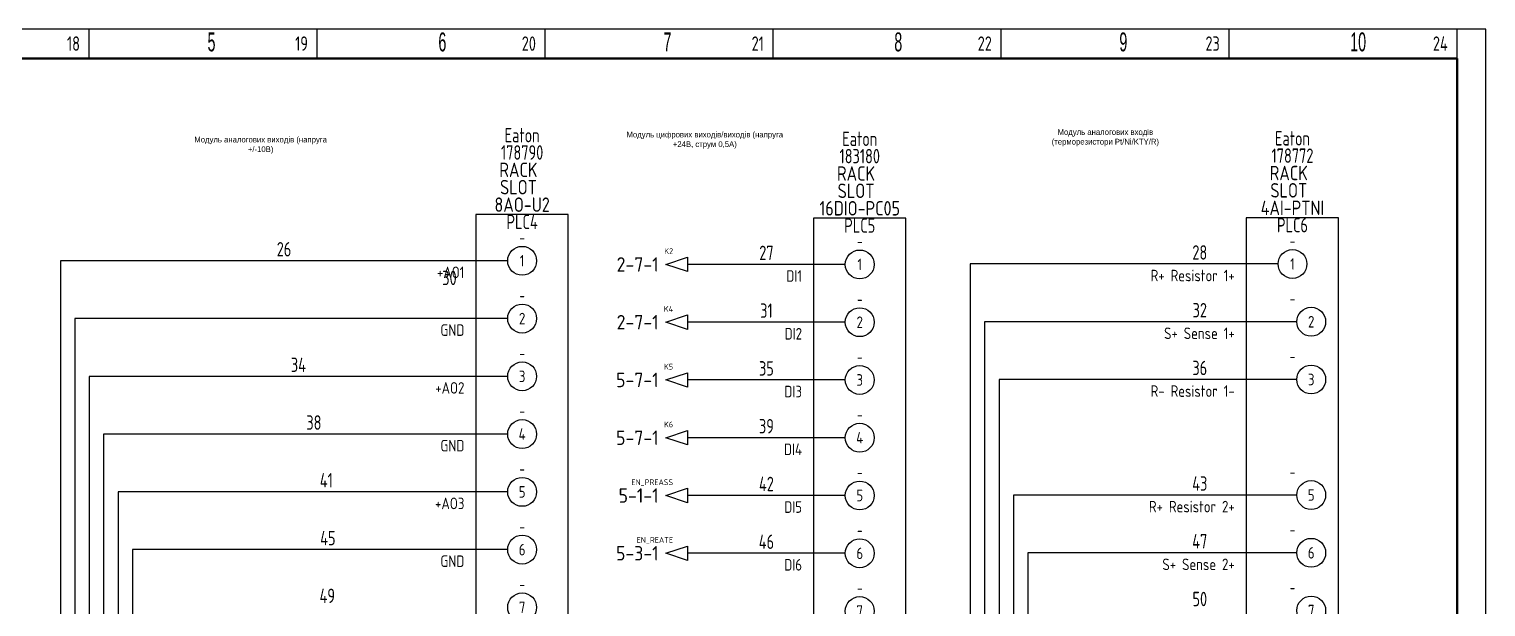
# Model space of a CAD drawing. Extents: x -20 to 400, y -5 to 292.
# Drawn here: x 147.6 to 400, y 192 to 292 of the extents above; entities that cross this region are included whole.
import ezdxf
from ezdxf.enums import TextEntityAlignment as Align

# ---------------------------------------------------------------- set-up
doc = ezdxf.new("R2010")
doc.units = 0
doc.linetypes.add('Caddy_Solid', pattern=[0])
for name, color, linetype in [('100', 7, 'Continuous'), ('DESC', 1, 'Continuous'), ('GRN_0.75mm^2', 3, 'Continuous'), ('MISC', 2, 'Continuous'), ('SYMS', 7, 'Continuous'), ('TAGS', 51, 'Continuous'), ('TERMS', 4, 'Continuous'), ('WIRENO', 70, 'Continuous'), ('XREF', 7, 'Continuous')]:
    doc.layers.add(name, color=color, linetype=linetype)
doc.styles.add('Caddy_Vectorfont1p', font='arial.ttf', dxfattribs={"width": 0.9})
doc.styles.add('WD_IEC', font='ISOCP2.shx', dxfattribs={"width": 0.9, "height": 4})

# ---------------------------------------------------------------- blocks, each defined once
blk = doc.blocks.new('PLCIO_27EB')
at = {"layer": 'SYMS'}
for p, q in [((8, 8), (-8, 8)), ((-8, 8), (-8, -196)), ((8, -196), (8, 8))]:
    blk.add_line(p, q, dxfattribs=at)
for centre in [(0, 0), (0, -10), (0, -20), (0, -30), (0, -40), (0, -50), (0, -60)]:
    blk.add_circle(centre, 2.5, dxfattribs=at)
at = {"layer": 'SYMS', "style": 'WD_IEC'}
for tag, height, width, p in [('INST', 2.5, 0.8, (0, 26.5)), ('LOC', 2.5, 0.8, (0, 23.5)), ('MFG', 2.5, 0.8, (0, 20.5)), ('CAT', 2.5, 0.8, (0, 17.5)), ('LINE1', 2.5, 0.9, (0, 14.5)), ('LINE2', 2.5, 0.9, (0, 11.5)), ('DESC', 2.5, 0.9, (0, 8.47)), ('TAG', 2.5, 0.8, (0, 5.49)), ('TAGA01', 2, 0.8, (0, 3)), ('TAGA02', 2, 0.8, (0, -7)), ('TAGA03', 2, 0.8, (0, -17)), ('TAGA04', 2, 0.8, (0, -27)), ('TAGA05', 2, 0.8, (0, -37)), ('TAGA06', 2, 0.8, (0, -47)), ('TAGA07', 2, 0.8, (0, -57)), ('TAGA08', 2, 0.8, (0, -67)), ('TAGA09', 2, 0.8, (0, -77)), ('TAGA10', 2, 0.8, (0, -87)), ('TAGA11', 2, 0.8, (0, -97)), ('TAGA12', 2, 0.8, (0, -107)), ('TAGA13', 2, 0.8, (0, -117)), ('TAGA14', 2, 0.8, (0, -127)), ('TAGA15', 2, 0.8, (0, -137)), ('TAGA16', 2, 0.8, (0, -147)), ('TAGA19', 2, 0.8, (0, -177)), ('TAGA20', 2, 0.8, (0, -187))]:
    blk.add_attdef(tag, text='', height=height, dxfattribs=dict(at, width=width)).set_placement(p, align=Align.CENTER)
at = {"layer": 'SYMS', "linetype": 'Continuous', "style": 'WD_IEC', "width": 0.9, "flags": 9}
blk.add_attdef('ASSYCODE', text='', height=0.32, dxfattribs=at).set_placement((3.68, 17.14), align=Align.CENTER)
at = {"layer": 'SYMS', "style": 'WD_IEC', "width": 0.9}
for tag, p in [('DESCA01', (20, 0.5)), ('DESCB01', (20, -2.62)), ('DESCC01', (20, -5.75)), ('DESCD01', (20, -8.88)), ('DESCA02', (20, -9.5)), ('DESCE01', (20, -12)), ('DESCB02', (20, -12.62)), ('DESCC02', (20, -15.75)), ('DESCD02', (20, -18.88)), ('DESCA03', (20, -19.5)), ('DESCE02', (20, -22)), ('DESCB03', (20, -22.62)), ('DESCC03', (20, -25.75)), ('DESCD03', (20, -28.88)), ('DESCA04', (20, -29.5)), ('DESCE03', (20, -32)), ('DESCB04', (20, -32.62)), ('DESCC04', (20, -35.75)), ('DESCD04', (20, -38.88)), ('DESCA05', (20, -39.5)), ('DESCE04', (20, -42)), ('DESCB05', (20, -42.62)), ('DESCC05', (20, -45.75)), ('DESCD05', (20, -48.88)), ('DESCA06', (20, -49.5)), ('DESCE05', (20, -52)), ('DESCB06', (20, -52.62)), ('DESCC06', (20, -55.75)), ('DESCD06', (20, -58.88)), ('DESCA07', (20, -59.5)), ('DESCE06', (20, -62)), ('DESCB07', (20, -62.62)), ('DESCC07', (20, -65.75)), ('DESCD07', (20, -68.88)), ('DESCA08', (20, -69.5)), ('DESCE07', (20, -72)), ('DESCB08', (20, -72.62)), ('DESCC08', (20, -75.75)), ('DESCD08', (20, -78.88)), ('DESCA09', (20, -79.5)), ('DESCE08', (20, -82)), ('DESCB09', (20, -82.62)), ('DESCC09', (20, -85.75)), ('DESCD09', (20, -88.88)), ('DESCA10', (20, -89.5)), ('DESCE09', (20, -92)), ('DESCB10', (20, -92.62)), ('DESCC10', (20, -95.75)), ('DESCD10', (20, -98.88)), ('DESCA11', (20, -99.5)), ('DESCE10', (20, -102)), ('DESCB11', (20, -102.62)), ('DESCC11', (20, -105.75)), ('DESCD11', (20, -108.88)), ('DESCA12', (20, -109.5)), ('DESCE11', (20, -112)), ('DESCB12', (20, -112.62)), ('DESCC12', (20, -115.75)), ('DESCD12', (20, -118.88)), ('DESCA13', (20, -119.5)), ('DESCE12', (20, -122)), ('DESCB13', (20, -122.62)), ('DESCC13', (20, -125.75)), ('DESCD13', (20, -128.88)), ('DESCA14', (20, -129.5)), ('DESCE13', (20, -132)), ('DESCB14', (20, -132.62)), ('DESCC14', (20, -135.75)), ('DESCD14', (20, -138.88)), ('DESCA15', (20, -139.5)), ('DESCE14', (20, -142)), ('DESCB15', (20, -142.62)), ('DESCC15', (20, -145.75)), ('DESCD15', (20, -148.88)), ('DESCA16', (20, -149.5)), ('DESCE15', (20, -152)), ('DESCB16', (20, -152.62)), ('DESCC16', (20, -155.75)), ('DESCD16', (20, -158.88)), ('DESCE16', (20, -162)), ('DESCA19', (20, -179.5)), ('DESCB19', (20, -182.62)), ('DESCC19', (20, -185.75)), ('DESCD19', (20, -188.88)), ('DESCA20', (20, -189.5)), ('DESCE19', (20, -192)), ('DESCB20', (20, -192.62)), ('DESCC20', (20, -195.75)), ('DESCD20', (20, -198.88)), ('DESCE20', (20, -202))]:
    blk.add_attdef(tag, p, '', height=2.5, dxfattribs=at)
for tag, p in [('TERM01', (0, 0)), ('TERM02', (0, -10)), ('TERM03', (0, -20)), ('TERM04', (0, -30)), ('TERM05', (0, -40)), ('TERM06', (0, -50)), ('TERM07', (0, -60)), ('TERM08', (0, -70)), ('TERM09', (0, -80)), ('TERM10', (0, -90)), ('TERM11', (0, -100)), ('TERM12', (0, -110)), ('TERM13', (0, -120)), ('TERM14', (0, -130)), ('TERM15', (0, -140)), ('TERM16', (0, -150)), ('TERM19', (0, -180)), ('TERM20', (0, -190))]:
    blk.add_attdef(tag, text='', height=2, dxfattribs=at).set_placement(p, align=Align.MIDDLE_CENTER)
at = {"layer": 'SYMS', "style": 'WD_IEC', "width": 0.9, "flags": 1}
for tag, p in [('X4TERM01', (-2.5, 0)), ('X4TERM02', (-2.5, -10)), ('X4TERM03', (-2.5, -20)), ('X4TERM04', (-2.5, -30)), ('X4TERM05', (-2.5, -40)), ('X4TERM06', (-2.5, -50)), ('X4TERM07', (-2.5, -60)), ('X4TERM08', (-2.5, -70)), ('X4TERM09', (-2.5, -80)), ('X4TERM10', (-2.5, -90)), ('X4TERM11', (-2.5, -100)), ('X4TERM12', (-2.5, -110)), ('X4TERM13', (-2.5, -120)), ('X4TERM14', (-2.5, -130)), ('X4TERM15', (-2.5, -140)), ('X4TERM16', (-2.5, -150)), ('X4TERM19', (-2.5, -180)), ('X4TERM20', (-2.5, -190))]:
    blk.add_attdef(tag, p, '', height=0.32, dxfattribs=at)
at = {"layer": 'SYMS', "style": 'WD_IEC', "width": 0.9}
for tag, p in [('TERMDESC01', (-10, -1)), ('TERMDESC02', (-10, -11)), ('TERMDESC03', (-10, -21)), ('TERMDESC04', (-10, -31)), ('TERMDESC05', (-10, -41)), ('TERMDESC06', (-10, -51)), ('TERMDESC07', (-10, -61)), ('TERMDESC08', (-10, -71)), ('TERMDESC09', (-10, -81)), ('TERMDESC10', (-10, -91)), ('TERMDESC11', (-10, -101)), ('TERMDESC12', (-10, -111)), ('TERMDESC13', (-10, -121)), ('TERMDESC14', (-10, -131)), ('TERMDESC15', (-10, -141)), ('TERMDESC16', (-10, -151)), ('TERMDESC19', (-10, -181)), ('TERMDESC20', (-10, -191))]:
    blk.add_attdef(tag, text='', height=2, dxfattribs=at).set_placement(p, align=Align.TOP_RIGHT)
blk = doc.blocks.new('PLCIO_2CA3')
at = {"layer": 'SYMS'}
for p, q in [((8, 8), (-8, 8)), ((-8, 8), (-8, -196)), ((8, -196), (8, 8))]:
    blk.add_line(p, q, dxfattribs=at)
for centre in [(0, 0), (0, -10), (0, -20), (0, -30), (0, -40), (0, -50), (0, -60)]:
    blk.add_circle(centre, 2.5, dxfattribs=at)
at = {"layer": 'SYMS', "style": 'WD_IEC'}
for tag, height, width, p in [('INST', 2.5, 0.8, (0, 26.5)), ('LOC', 2.5, 0.8, (0, 23.5)), ('MFG', 2.5, 0.8, (0, 20.5)), ('CAT', 2.5, 0.8, (0, 17.5)), ('LINE1', 2.5, 0.9, (0, 14.5)), ('LINE2', 2.5, 0.9, (0, 11.5)), ('DESC', 2.5, 0.9, (0, 8.47)), ('TAG', 2.5, 0.8, (0, 5.49)), ('TAGA01', 2, 0.8, (0, 3)), ('TAGA02', 2, 0.8, (0, -7)), ('TAGA03', 2, 0.8, (0, -17)), ('TAGA04', 2, 0.8, (0, -27)), ('TAGA05', 2, 0.8, (0, -37)), ('TAGA06', 2, 0.8, (0, -47)), ('TAGA07', 2, 0.8, (0, -57)), ('TAGA08', 2, 0.8, (0, -67)), ('TAGA09', 2, 0.8, (0, -77)), ('TAGA10', 2, 0.8, (0, -87)), ('TAGA11', 2, 0.8, (0, -97)), ('TAGA12', 2, 0.8, (0, -107)), ('TAGA13', 2, 0.8, (0, -117)), ('TAGA14', 2, 0.8, (0, -127)), ('TAGA15', 2, 0.8, (0, -137)), ('TAGA16', 2, 0.8, (0, -147)), ('TAGA17', 2, 0.8, (0, -157)), ('TAGA18', 2, 0.8, (0, -167)), ('TAGA19', 2, 0.8, (0, -177)), ('TAGA20', 2, 0.8, (0, -187))]:
    blk.add_attdef(tag, text='', height=height, dxfattribs=dict(at, width=width)).set_placement(p, align=Align.CENTER)
at = {"layer": 'SYMS', "linetype": 'Continuous', "style": 'WD_IEC', "width": 0.9, "flags": 9}
blk.add_attdef('ASSYCODE', text='', height=0.32, dxfattribs=at).set_placement((3.68, 17.14), align=Align.CENTER)
at = {"layer": 'SYMS', "style": 'WD_IEC', "width": 0.9}
for tag, p in [('DESCA01', (20, 0.5)), ('DESCB01', (20, -2.62)), ('DESCC01', (20, -5.75)), ('DESCD01', (20, -8.88)), ('DESCA02', (20, -9.5)), ('DESCE01', (20, -12)), ('DESCB02', (20, -12.62)), ('DESCC02', (20, -15.75)), ('DESCD02', (20, -18.88)), ('DESCA03', (20, -19.5)), ('DESCE02', (20, -22)), ('DESCB03', (20, -22.62)), ('DESCC03', (20, -25.75)), ('DESCD03', (20, -28.88)), ('DESCA04', (20, -29.5)), ('DESCE03', (20, -32)), ('DESCB04', (20, -32.62)), ('DESCC04', (20, -35.75)), ('DESCD04', (20, -38.88)), ('DESCA05', (20, -39.5)), ('DESCE04', (20, -42)), ('DESCB05', (20, -42.62)), ('DESCC05', (20, -45.75)), ('DESCD05', (20, -48.88)), ('DESCA06', (20, -49.5)), ('DESCE05', (20, -52)), ('DESCB06', (20, -52.62)), ('DESCC06', (20, -55.75)), ('DESCD06', (20, -58.88)), ('DESCA07', (20, -59.5)), ('DESCE06', (20, -62)), ('DESCB07', (20, -62.62)), ('DESCC07', (20, -65.75)), ('DESCD07', (20, -68.88)), ('DESCA08', (20, -69.5)), ('DESCE07', (20, -72)), ('DESCB08', (20, -72.62)), ('DESCC08', (20, -75.75)), ('DESCD08', (20, -78.88)), ('DESCA09', (20, -79.5)), ('DESCE08', (20, -82)), ('DESCB09', (20, -82.62)), ('DESCC09', (20, -85.75)), ('DESCD09', (20, -88.88)), ('DESCA10', (20, -89.5)), ('DESCE09', (20, -92)), ('DESCB10', (20, -92.62)), ('DESCC10', (20, -95.75)), ('DESCD10', (20, -98.88)), ('DESCA11', (20, -99.5)), ('DESCE10', (20, -102)), ('DESCB11', (20, -102.62)), ('DESCC11', (20, -105.75)), ('DESCD11', (20, -108.88)), ('DESCA12', (20, -109.5)), ('DESCE11', (20, -112)), ('DESCB12', (20, -112.62)), ('DESCC12', (20, -115.75)), ('DESCD12', (20, -118.88)), ('DESCA13', (20, -119.5)), ('DESCE12', (20, -122)), ('DESCB13', (20, -122.62)), ('DESCC13', (20, -125.75)), ('DESCD13', (20, -128.88)), ('DESCA14', (20, -129.5)), ('DESCE13', (20, -132)), ('DESCB14', (20, -132.62)), ('DESCC14', (20, -135.75)), ('DESCD14', (20, -138.88)), ('DESCA15', (20, -139.5)), ('DESCE14', (20, -142)), ('DESCB15', (20, -142.62)), ('DESCC15', (20, -145.75)), ('DESCD15', (20, -148.88)), ('DESCA16', (20, -149.5)), ('DESCE15', (20, -152)), ('DESCB16', (20, -152.62)), ('DESCC16', (20, -155.75)), ('DESCD16', (20, -158.88)), ('DESCA17', (20, -159.5)), ('DESCE16', (20, -162)), ('DESCB17', (20, -162.62)), ('DESCC17', (20, -165.75)), ('DESCD17', (20, -168.88)), ('DESCA18', (20, -169.5)), ('DESCE17', (20, -172)), ('DESCB18', (20, -172.62)), ('DESCC18', (20, -175.75)), ('DESCD18', (20, -178.88)), ('DESCA19', (20, -179.5)), ('DESCE18', (20, -182)), ('DESCB19', (20, -182.62)), ('DESCC19', (20, -185.75)), ('DESCD19', (20, -188.88)), ('DESCA20', (20, -189.5)), ('DESCE19', (20, -192)), ('DESCB20', (20, -192.62)), ('DESCC20', (20, -195.75)), ('DESCD20', (20, -198.88)), ('DESCE20', (20, -202))]:
    blk.add_attdef(tag, p, '', height=2.5, dxfattribs=at)
for tag, p in [('TERM01', (0, 0)), ('TERM02', (0, -10)), ('TERM03', (0, -20)), ('TERM04', (0, -30)), ('TERM05', (0, -40)), ('TERM06', (0, -50)), ('TERM07', (0, -60)), ('TERM08', (0, -70)), ('TERM09', (0, -80)), ('TERM10', (0, -90)), ('TERM11', (0, -100)), ('TERM12', (0, -110)), ('TERM13', (0, -120)), ('TERM14', (0, -130)), ('TERM15', (0, -140)), ('TERM16', (0, -150)), ('TERM17', (0, -160)), ('TERM18', (0, -170)), ('TERM19', (0, -180)), ('TERM20', (0, -190))]:
    blk.add_attdef(tag, text='', height=2, dxfattribs=at).set_placement(p, align=Align.MIDDLE_CENTER)
at = {"layer": 'SYMS', "style": 'WD_IEC', "width": 0.9, "flags": 1}
for tag, p in [('X4TERM01', (-2.5, 0)), ('X4TERM02', (-2.5, -10)), ('X4TERM03', (-2.5, -20)), ('X4TERM04', (-2.5, -30)), ('X4TERM05', (-2.5, -40)), ('X4TERM06', (-2.5, -50)), ('X4TERM07', (-2.5, -60)), ('X4TERM08', (-2.5, -70)), ('X4TERM09', (-2.5, -80)), ('X4TERM10', (-2.5, -90)), ('X4TERM11', (-2.5, -100)), ('X4TERM12', (-2.5, -110)), ('X4TERM13', (-2.5, -120)), ('X4TERM14', (-2.5, -130)), ('X4TERM15', (-2.5, -140)), ('X4TERM16', (-2.5, -150)), ('X4TERM17', (-2.5, -160)), ('X4TERM18', (-2.5, -170)), ('X4TERM19', (-2.5, -180)), ('X4TERM20', (-2.5, -190))]:
    blk.add_attdef(tag, p, '', height=0.32, dxfattribs=at)
at = {"layer": 'SYMS', "style": 'WD_IEC', "width": 0.9}
for tag, p in [('TERMDESC01', (-10, -1)), ('TERMDESC02', (-10, -11)), ('TERMDESC03', (-10, -21)), ('TERMDESC04', (-10, -31)), ('TERMDESC05', (-10, -41)), ('TERMDESC06', (-10, -51)), ('TERMDESC07', (-10, -61)), ('TERMDESC08', (-10, -71)), ('TERMDESC09', (-10, -81)), ('TERMDESC10', (-10, -91)), ('TERMDESC11', (-10, -101)), ('TERMDESC12', (-10, -111)), ('TERMDESC13', (-10, -121)), ('TERMDESC14', (-10, -131)), ('TERMDESC15', (-10, -141)), ('TERMDESC16', (-10, -151)), ('TERMDESC17', (-10, -161)), ('TERMDESC18', (-10, -171)), ('TERMDESC19', (-10, -181)), ('TERMDESC20', (-10, -191))]:
    blk.add_attdef(tag, text='', height=2, dxfattribs=at).set_placement(p, align=Align.TOP_RIGHT)
blk = doc.blocks.new('WD_WNV')
at = {"linetype": 'Continuous', "style": 'WD_IEC', "width": 0.8}
blk.add_attdef('WIRENO', text='', height=2.5, dxfattribs=at).set_placement((-1.6, 0), align=Align.MIDDLE_RIGHT)
at = {"style": 'WD_IEC', "flags": 1}
for tag, p in [('W08USER', (-1, 0.375)), ('W04USER', (-1, 0.875)), ('W05USER', (-1, 0.75)), ('W09USER', (-1, 0.25)), ('W03USER', (-1, 1)), ('W06USER', (-1, 0.625)), ('W07USER', (-1, 0.5)), ('W02USER', (-1, 1.125)), ('W01USER', (-1, 1.25)), ('W10USER', (-1, 0.125))]:
    blk.add_attdef(tag, text='', height=0.08, dxfattribs=at).set_placement(p, align=Align.CENTER)
blk = doc.blocks.new('WD_WNH')
at = {"linetype": 'Continuous', "style": 'WD_IEC', "width": 0.8}
blk.add_attdef('WIRENO', text='', height=2.5, dxfattribs=at).set_placement((0, 0.75), align=Align.CENTER)
at = {"style": 'WD_IEC', "flags": 1}
for tag, p in [('W08USER', (0, 0.375)), ('W04USER', (0, 0.875)), ('W05USER', (0, 0.75)), ('W09USER', (0, 0.25)), ('W03USER', (0, 1)), ('W06USER', (0, 0.625)), ('W07USER', (0, 0.5)), ('W02USER', (0, 1.125)), ('W01USER', (0, 1.25)), ('W10USER', (0, 0.125))]:
    blk.add_attdef(tag, text='', height=0.08, dxfattribs=at).set_placement(p, align=Align.CENTER)
blk = doc.blocks.new('HA1S3')
blk.add_lwpolyline([(-3.75, 0), (0, 1.25), (0, -1.25)], close=True)
at = {"style": 'WD_IEC', "flags": 1}
blk.add_attdef('SIGCODE', text='', height=1, dxfattribs=at).set_placement((-2.5, 1.8), align=Align.RIGHT)
at = {"style": 'WD_IEC'}
for tag, p, height, flags in [('WIRENO', (1.25, 1), 2.5, 8), ('X1TERM01', (0, 0), 0.32, 1)]:
    blk.add_attdef(tag, p, '', height=height, dxfattribs=dict(at, flags=flags))
blk.add_attdef('XREF', text='', height=2.5, dxfattribs=at).set_placement((-5, 0), align=Align.MIDDLE_RIGHT)
blk.add_attdef('DESC1', text='', height=2.5, dxfattribs=at).set_placement((1.25, -1), align=Align.TOP_LEFT)
blk = doc.blocks.new('PLCIO_396C')
at = {"layer": 'SYMS'}
for p, q in [((8, 8), (-8, 8)), ((-8, 8), (-8, -156)), ((8, -156), (8, 8))]:
    blk.add_line(p, q, dxfattribs=at)
for centre in [(0, 0), (3.25, -10), (3.25, -20), (3.25, -40), (3.25, -50), (3.25, -60)]:
    blk.add_circle(centre, 2.5, dxfattribs=at)
at = {"layer": 'SYMS', "style": 'WD_IEC'}
for tag, height, width, p in [('INST', 2.5, 0.8, (0, 26.5)), ('LOC', 2.5, 0.8, (0, 23.5)), ('MFG', 2.5, 0.8, (0, 20.5)), ('CAT', 2.5, 0.8, (0, 17.5)), ('LINE1', 2.5, 0.9, (0, 14.5)), ('LINE2', 2.5, 0.9, (0, 11.5)), ('DESC', 2.5, 0.9, (0, 8.473)), ('TAG', 2.5, 0.8, (0, 5.489)), ('TAGA01', 2, 0.8, (0, 3)), ('TAGA02', 2, 0.8, (0, -7)), ('TAGA03', 2, 0.8, (0, -17)), ('TAGA05', 2, 0.8, (0, -37)), ('TAGA06', 2, 0.8, (0, -47)), ('TAGA07', 2, 0.8, (0, -57)), ('TAGA09', 2, 0.8, (0, -77)), ('TAGA10', 2, 0.8, (0, -87)), ('TAGA11', 2, 0.8, (0, -97)), ('TAGA13', 2, 0.8, (0, -117)), ('TAGA14', 2, 0.8, (0, -127)), ('TAGA15', 2, 0.8, (0, -137))]:
    blk.add_attdef(tag, text='', height=height, dxfattribs=dict(at, width=width)).set_placement(p, align=Align.CENTER)
at = {"layer": 'SYMS', "linetype": 'Continuous', "style": 'WD_IEC', "width": 0.9, "flags": 9}
blk.add_attdef('ASSYCODE', text='', height=0.32, dxfattribs=at).set_placement((3.68, 17.142), align=Align.CENTER)
at = {"layer": 'SYMS', "style": 'WD_IEC', "width": 0.9}
for tag, p in [('DESCA01', (20, 0.5)), ('DESCB01', (20, -2.625)), ('DESCC01', (20, -5.75)), ('DESCD01', (20, -8.875)), ('DESCA02', (20, -9.5)), ('DESCE01', (20, -12)), ('DESCB02', (20, -12.625)), ('DESCC02', (20, -15.75)), ('DESCD02', (20, -18.875)), ('DESCA03', (20, -19.5)), ('DESCE02', (20, -22)), ('DESCB03', (20, -22.625)), ('DESCC03', (20, -25.75)), ('DESCD03', (20, -28.875)), ('DESCE03', (20, -32)), ('DESCA05', (20, -39.5)), ('DESCB05', (20, -42.625)), ('DESCC05', (20, -45.75)), ('DESCD05', (20, -48.875)), ('DESCA06', (20, -49.5)), ('DESCE05', (20, -52)), ('DESCB06', (20, -52.625)), ('DESCC06', (20, -55.75)), ('DESCD06', (20, -58.875)), ('DESCA07', (20, -59.5)), ('DESCE06', (20, -62)), ('DESCB07', (20, -62.625)), ('DESCC07', (20, -65.75)), ('DESCD07', (20, -68.875)), ('DESCE07', (20, -72)), ('DESCA09', (20, -79.5)), ('DESCB09', (20, -82.625)), ('DESCC09', (20, -85.75)), ('DESCD09', (20, -88.875)), ('DESCA10', (20, -89.5)), ('DESCE09', (20, -92)), ('DESCB10', (20, -92.625)), ('DESCC10', (20, -95.75)), ('DESCD10', (20, -98.875)), ('DESCA11', (20, -99.5)), ('DESCE10', (20, -102)), ('DESCB11', (20, -102.625)), ('DESCC11', (20, -105.75)), ('DESCD11', (20, -108.875)), ('DESCE11', (20, -112)), ('DESCA13', (20, -119.5)), ('DESCB13', (20, -122.625)), ('DESCC13', (20, -125.75)), ('DESCD13', (20, -128.875)), ('DESCA14', (20, -129.5)), ('DESCE13', (20, -132)), ('DESCB14', (20, -132.625)), ('DESCC14', (20, -135.75)), ('DESCD14', (20, -138.875)), ('DESCA15', (20, -139.5)), ('DESCE14', (20, -142)), ('DESCB15', (20, -142.625)), ('DESCC15', (20, -145.75)), ('DESCD15', (20, -148.875)), ('DESCE15', (20, -152))]:
    blk.add_attdef(tag, p, '', height=2.5, dxfattribs=at)
for tag, p in [('TERM01', (0, 0)), ('TERM02', (3.25, -10)), ('TERM03', (3.25, -20)), ('TERM05', (3.25, -40)), ('TERM06', (3.25, -50)), ('TERM07', (3.25, -60)), ('TERM09', (3.25, -80)), ('TERM10', (3.25, -90)), ('TERM11', (3.25, -100)), ('TERM13', (3.25, -120)), ('TERM14', (3.25, -130)), ('TERM15', (3.25, -140))]:
    blk.add_attdef(tag, text='', height=2, dxfattribs=at).set_placement(p, align=Align.MIDDLE_CENTER)
at = {"layer": 'SYMS', "style": 'WD_IEC', "width": 0.9, "flags": 1}
for tag, p in [('X4TERM01', (-2.5, 0)), ('X4TERM02', (0.75, -10)), ('X4TERM03', (0.75, -20)), ('X4TERM05', (0.75, -40)), ('X4TERM06', (0.75, -50)), ('X4TERM07', (0.75, -60)), ('X4TERM09', (0.75, -80)), ('X4TERM10', (0.75, -90)), ('X4TERM11', (0.75, -100)), ('X4TERM13', (0.75, -120)), ('X4TERM14', (0.75, -130)), ('X4TERM15', (0.75, -140))]:
    blk.add_attdef(tag, p, '', height=0.32, dxfattribs=at)
at = {"layer": 'SYMS', "style": 'WD_IEC', "width": 0.9}
for tag, p in [('TERMDESC01', (-10, -1)), ('TERMDESC02', (-10, -11)), ('TERMDESC03', (-10, -21)), ('TERMDESC05', (-10, -41)), ('TERMDESC06', (-10, -51)), ('TERMDESC07', (-10, -61)), ('TERMDESC09', (-10, -81)), ('TERMDESC10', (-10, -91)), ('TERMDESC11', (-10, -101)), ('TERMDESC13', (-10, -121)), ('TERMDESC14', (-10, -131)), ('TERMDESC15', (-10, -141))]:
    blk.add_attdef(tag, text='', height=2, dxfattribs=at).set_placement(p, align=Align.TOP_RIGHT)

msp = doc.modelspace()

# ---------------------------------------------------------------- linework, layer by layer
at = {"linetype": 'Caddy_Solid', "lineweight": 25}
for p, q in [((158, 287), (158, 292)), ((197.5, 287), (197.5, 292)), ((237, 287), (237, 292)), ((276.5, 287), (276.5, 292)), ((316, 287), (316, 292)), ((355.5, 287), (355.5, 292)), ((395, 287), (395, 292))]:
    msp.add_line(p, q, dxfattribs=at)
at = {"layer": '100', "linetype": 'Caddy_Solid', "lineweight": 50}
for p, q in [((0, 286.94), (395, 286.94)), ((395, 286.94), (395, 0))]:
    msp.add_line(p, q, dxfattribs=at)
at = {"layer": 'GRN_0.75mm^2'}
for p, q in [((230.51, 251.9), (153, 251.9)), ((153, 251.9), (153, 82.15)), ((289.01, 251.27), (261.67, 251.27)), ((363.99, 251.35), (310.64, 251.35)), ((310.64, 251.35), (310.64, 82.21)), ((230.51, 241.9), (155.5, 241.9)), ((155.5, 241.9), (155.5, 82.15)), ((289.01, 241.27), (261.67, 241.27)), ((367.24, 241.35), (313.14, 241.35)), ((313.14, 241.35), (313.14, 82.21)), ((230.51, 231.9), (158, 231.9)), ((158, 231.9), (158, 82.15)), ((289.01, 231.27), (261.67, 231.27)), ((367.24, 231.35), (315.64, 231.35)), ((315.64, 231.35), (315.64, 82.21)), ((230.51, 221.9), (160.5, 221.9)), ((160.5, 221.9), (160.5, 82.15)), ((289.01, 221.27), (261.67, 221.27)), ((230.51, 211.9), (163, 211.9)), ((163, 211.9), (163, 82.15)), ((289.01, 211.27), (261.67, 211.27)), ((367.24, 211.35), (318.14, 211.35)), ((318.14, 211.35), (318.14, 82.21)), ((230.51, 201.9), (165.5, 201.9)), ((165.5, 201.9), (165.5, 82.15)), ((289.01, 201.27), (261.67, 201.27)), ((367.24, 201.35), (320.64, 201.35)), ((320.64, 201.35), (320.64, 82.21))]:
    msp.add_line(p, q, dxfattribs=at)
at = {"layer": 'SYMS'}
msp.add_lwpolyline([(-20, -5), (400, -5), (400, 292), (-20, 292)], close=True, dxfattribs=at)

# ---------------------------------------------------------------- block references
ref = msp.add_blockref('PLCIO_27EB', (233.01, 251.9), dxfattribs=at)
ref.add_attrib('TERM01', '1', dxfattribs={"layer": 'TERMS', "height": 2, "style": 'WD_IEC', "width": 0.9}).set_placement((233.01, 251.9), align=Align.MIDDLE_CENTER)
ref.add_attrib('TAGA01', '-', dxfattribs={"layer": 'TAGS', "height": 2, "style": 'WD_IEC', "width": 0.8}).set_placement((233.01, 254.9), align=Align.CENTER)
ref.add_attrib('CAT', '178790', dxfattribs={"layer": 'MISC', "height": 2.5, "style": 'WD_IEC', "width": 0.8}).set_placement((233.01, 269.4), align=Align.CENTER)
ref.add_attrib('MFG', 'Eaton', dxfattribs={"layer": 'MISC', "height": 2.5, "style": 'WD_IEC', "width": 0.8}).set_placement((233.01, 272.4), align=Align.CENTER)
ref.add_attrib('LINE2', 'SLOT ', dxfattribs={"layer": 'MISC', "height": 2.5, "style": 'WD_IEC', "width": 0.9}).set_placement((233.01, 263.4), align=Align.CENTER)
ref.add_attrib('TAG', 'PLC4', dxfattribs={"layer": 'TAGS', "height": 2.5, "style": 'WD_IEC', "width": 0.8}).set_placement((233.01, 257.39), align=Align.CENTER)
ref.add_attrib('DESC', '8AO-U2', dxfattribs={"layer": 'DESC', "height": 2.5, "style": 'WD_IEC', "width": 0.9}).set_placement((233.01, 260.37), align=Align.CENTER)
ref.add_attrib('LINE1', 'RACK ', dxfattribs={"layer": 'MISC', "height": 2.5, "style": 'WD_IEC', "width": 0.9}).set_placement((233.01, 266.4), align=Align.CENTER)
ref.add_attrib('TERMDESC01', '+AO1', dxfattribs={"layer": 'TERMS', "height": 2, "style": 'WD_IEC', "width": 0.9}).set_placement((223.01, 250.9), align=Align.TOP_RIGHT)
ref.add_attrib('TERM02', '2', dxfattribs={"layer": 'TERMS', "height": 2, "style": 'WD_IEC', "width": 0.9}).set_placement((233.01, 241.9), align=Align.MIDDLE_CENTER)
ref.add_attrib('TAGA02', '-', dxfattribs={"layer": 'TAGS', "height": 2, "style": 'WD_IEC', "width": 0.8}).set_placement((233.01, 244.9), align=Align.CENTER)
ref.add_attrib('TERMDESC02', 'GND', dxfattribs={"layer": 'TERMS', "height": 2, "style": 'WD_IEC', "width": 0.9}).set_placement((223.01, 240.9), align=Align.TOP_RIGHT)
ref.add_attrib('TERM03', '3', dxfattribs={"layer": 'TERMS', "height": 2, "style": 'WD_IEC', "width": 0.9}).set_placement((233.01, 231.9), align=Align.MIDDLE_CENTER)
ref.add_attrib('TAGA03', '-', dxfattribs={"layer": 'TAGS', "height": 2, "style": 'WD_IEC', "width": 0.8}).set_placement((233.01, 234.9), align=Align.CENTER)
ref.add_attrib('TERMDESC03', '+AO2', dxfattribs={"layer": 'TERMS', "height": 2, "style": 'WD_IEC', "width": 0.9}).set_placement((223.01, 230.9), align=Align.TOP_RIGHT)
ref.add_attrib('TERM04', '4', dxfattribs={"layer": 'TERMS', "height": 2, "style": 'WD_IEC', "width": 0.9}).set_placement((233.01, 221.9), align=Align.MIDDLE_CENTER)
ref.add_attrib('TAGA04', '-', dxfattribs={"layer": 'TAGS', "height": 2, "style": 'WD_IEC', "width": 0.8}).set_placement((233.01, 224.9), align=Align.CENTER)
ref.add_attrib('TERMDESC04', 'GND', dxfattribs={"layer": 'TERMS', "height": 2, "style": 'WD_IEC', "width": 0.9}).set_placement((223.01, 220.9), align=Align.TOP_RIGHT)
ref.add_attrib('TERM05', '5', dxfattribs={"layer": 'TERMS', "height": 2, "style": 'WD_IEC', "width": 0.9}).set_placement((233.01, 211.9), align=Align.MIDDLE_CENTER)
ref.add_attrib('TAGA05', '-', dxfattribs={"layer": 'TAGS', "height": 2, "style": 'WD_IEC', "width": 0.8}).set_placement((233.01, 214.9), align=Align.CENTER)
ref.add_attrib('TERMDESC05', '+AO3', dxfattribs={"layer": 'TERMS', "height": 2, "style": 'WD_IEC', "width": 0.9}).set_placement((223.01, 210.9), align=Align.TOP_RIGHT)
ref.add_attrib('TERM06', '6', dxfattribs={"layer": 'TERMS', "height": 2, "style": 'WD_IEC', "width": 0.9}).set_placement((233.01, 201.9), align=Align.MIDDLE_CENTER)
ref.add_attrib('TAGA06', '-', dxfattribs={"layer": 'TAGS', "height": 2, "style": 'WD_IEC', "width": 0.8}).set_placement((233.01, 204.9), align=Align.CENTER)
ref.add_attrib('TERMDESC06', 'GND', dxfattribs={"layer": 'TERMS', "height": 2, "style": 'WD_IEC', "width": 0.9}).set_placement((223.01, 200.9), align=Align.TOP_RIGHT)
ref.add_attrib('TERM07', '7', dxfattribs={"layer": 'TERMS', "height": 2, "style": 'WD_IEC', "width": 0.9}).set_placement((233.01, 191.9), align=Align.MIDDLE_CENTER)
ref.add_attrib('TAGA07', '-', dxfattribs={"layer": 'TAGS', "height": 2, "style": 'WD_IEC', "width": 0.8}).set_placement((233.01, 194.9), align=Align.CENTER)
ref = msp.add_blockref('PLCIO_2CA3', (291.51, 251.27), dxfattribs=at)
ref.add_attrib('TERM01', '1', dxfattribs={"layer": 'TERMS', "height": 2, "style": 'WD_IEC', "width": 0.9}).set_placement((291.51, 251.27), align=Align.MIDDLE_CENTER)
ref.add_attrib('TAGA01', '-', dxfattribs={"layer": 'TAGS', "height": 2, "style": 'WD_IEC', "width": 0.8}).set_placement((291.51, 254.27), align=Align.CENTER)
ref.add_attrib('CAT', '183180', dxfattribs={"layer": 'MISC', "height": 2.5, "style": 'WD_IEC', "width": 0.8}).set_placement((291.51, 268.77), align=Align.CENTER)
ref.add_attrib('MFG', 'Eaton', dxfattribs={"layer": 'MISC', "height": 2.5, "style": 'WD_IEC', "width": 0.8}).set_placement((291.51, 271.77), align=Align.CENTER)
ref.add_attrib('LINE2', 'SLOT ', dxfattribs={"layer": 'MISC', "height": 2.5, "style": 'WD_IEC', "width": 0.9}).set_placement((291.51, 262.77), align=Align.CENTER)
ref.add_attrib('TAG', 'PLC5', dxfattribs={"layer": 'TAGS', "height": 2.5, "style": 'WD_IEC', "width": 0.8}).set_placement((291.51, 256.76), align=Align.CENTER)
ref.add_attrib('DESC', '16DIO-PC05', dxfattribs={"layer": 'DESC', "height": 2.5, "style": 'WD_IEC', "width": 0.9}).set_placement((291.51, 259.74), align=Align.CENTER)
ref.add_attrib('LINE1', 'RACK ', dxfattribs={"layer": 'MISC', "height": 2.5, "style": 'WD_IEC', "width": 0.9}).set_placement((291.51, 265.77), align=Align.CENTER)
ref.add_attrib('TERMDESC01', 'DI1', dxfattribs={"layer": 'TERMS', "height": 2, "style": 'WD_IEC', "width": 0.9}).set_placement((281.51, 250.27), align=Align.TOP_RIGHT)
ref.add_attrib('TERM02', '2', dxfattribs={"layer": 'TERMS', "height": 2, "style": 'WD_IEC', "width": 0.9}).set_placement((291.51, 241.27), align=Align.MIDDLE_CENTER)
ref.add_attrib('TAGA02', '-', dxfattribs={"layer": 'TAGS', "height": 2, "style": 'WD_IEC', "width": 0.8}).set_placement((291.51, 244.27), align=Align.CENTER)
ref.add_attrib('TERMDESC02', 'DI2', dxfattribs={"layer": 'TERMS', "height": 2, "style": 'WD_IEC', "width": 0.9}).set_placement((281.51, 240.27), align=Align.TOP_RIGHT)
ref.add_attrib('TERM03', '3', dxfattribs={"layer": 'TERMS', "height": 2, "style": 'WD_IEC', "width": 0.9}).set_placement((291.51, 231.27), align=Align.MIDDLE_CENTER)
ref.add_attrib('TAGA03', '-', dxfattribs={"layer": 'TAGS', "height": 2, "style": 'WD_IEC', "width": 0.8}).set_placement((291.51, 234.27), align=Align.CENTER)
ref.add_attrib('TERMDESC03', 'DI3', dxfattribs={"layer": 'TERMS', "height": 2, "style": 'WD_IEC', "width": 0.9}).set_placement((281.51, 230.27), align=Align.TOP_RIGHT)
ref.add_attrib('TERM04', '4', dxfattribs={"layer": 'TERMS', "height": 2, "style": 'WD_IEC', "width": 0.9}).set_placement((291.51, 221.27), align=Align.MIDDLE_CENTER)
ref.add_attrib('TAGA04', '-', dxfattribs={"layer": 'TAGS', "height": 2, "style": 'WD_IEC', "width": 0.8}).set_placement((291.51, 224.27), align=Align.CENTER)
ref.add_attrib('TERMDESC04', 'DI4', dxfattribs={"layer": 'TERMS', "height": 2, "style": 'WD_IEC', "width": 0.9}).set_placement((281.51, 220.27), align=Align.TOP_RIGHT)
ref.add_attrib('TERM05', '5', dxfattribs={"layer": 'TERMS', "height": 2, "style": 'WD_IEC', "width": 0.9}).set_placement((291.51, 211.27), align=Align.MIDDLE_CENTER)
ref.add_attrib('TAGA05', '-', dxfattribs={"layer": 'TAGS', "height": 2, "style": 'WD_IEC', "width": 0.8}).set_placement((291.51, 214.27), align=Align.CENTER)
ref.add_attrib('TERMDESC05', 'DI5', dxfattribs={"layer": 'TERMS', "height": 2, "style": 'WD_IEC', "width": 0.9}).set_placement((281.51, 210.27), align=Align.TOP_RIGHT)
ref.add_attrib('TERM06', '6', dxfattribs={"layer": 'TERMS', "height": 2, "style": 'WD_IEC', "width": 0.9}).set_placement((291.51, 201.27), align=Align.MIDDLE_CENTER)
ref.add_attrib('TAGA06', '-', dxfattribs={"layer": 'TAGS', "height": 2, "style": 'WD_IEC', "width": 0.8}).set_placement((291.51, 204.27), align=Align.CENTER)
ref.add_attrib('TERMDESC06', 'DI6', dxfattribs={"layer": 'TERMS', "height": 2, "style": 'WD_IEC', "width": 0.9}).set_placement((281.51, 200.27), align=Align.TOP_RIGHT)
ref.add_attrib('TERM07', '7', dxfattribs={"layer": 'TERMS', "height": 2, "style": 'WD_IEC', "width": 0.9}).set_placement((291.51, 191.27), align=Align.MIDDLE_CENTER)
ref.add_attrib('TAGA07', '-', dxfattribs={"layer": 'TAGS', "height": 2, "style": 'WD_IEC', "width": 0.8}).set_placement((291.51, 194.27), align=Align.CENTER)
ref = msp.add_blockref('PLCIO_396C', (366.49, 251.35), dxfattribs=at)
ref.add_attrib('TERM01', '1', dxfattribs={"layer": 'TERMS', "height": 2, "style": 'WD_IEC', "width": 0.9}).set_placement((366.49, 251.35), align=Align.MIDDLE_CENTER)
ref.add_attrib('TAGA01', '-', dxfattribs={"layer": 'TAGS', "height": 2, "style": 'WD_IEC', "width": 0.8}).set_placement((366.49, 254.35), align=Align.CENTER)
ref.add_attrib('CAT', '178772', dxfattribs={"layer": 'MISC', "height": 2.5, "style": 'WD_IEC', "width": 0.8}).set_placement((366.49, 268.85), align=Align.CENTER)
ref.add_attrib('MFG', 'Eaton', dxfattribs={"layer": 'MISC', "height": 2.5, "style": 'WD_IEC', "width": 0.8}).set_placement((366.49, 271.85), align=Align.CENTER)
ref.add_attrib('LINE2', 'SLOT ', dxfattribs={"layer": 'MISC', "height": 2.5, "style": 'WD_IEC', "width": 0.9}).set_placement((366.49, 262.85), align=Align.CENTER)
ref.add_attrib('TAG', 'PLC6', dxfattribs={"layer": 'TAGS', "height": 2.5, "style": 'WD_IEC', "width": 0.8}).set_placement((366.49, 256.83), align=Align.CENTER)
ref.add_attrib('DESC', '4AI-PTNI', dxfattribs={"layer": 'DESC', "height": 2.5, "style": 'WD_IEC', "width": 0.9}).set_placement((366.49, 259.82), align=Align.CENTER)
ref.add_attrib('LINE1', 'RACK ', dxfattribs={"layer": 'MISC', "height": 2.5, "style": 'WD_IEC', "width": 0.9}).set_placement((366.49, 265.85), align=Align.CENTER)
ref.add_attrib('TERMDESC01', 'R+ Resistor 1+', dxfattribs={"layer": 'TERMS', "height": 2, "style": 'WD_IEC', "width": 0.9}).set_placement((356.49, 250.35), align=Align.TOP_RIGHT)
ref.add_attrib('TERM02', '2', dxfattribs={"layer": 'TERMS', "height": 2, "style": 'WD_IEC', "width": 0.9}).set_placement((369.74, 241.35), align=Align.MIDDLE_CENTER)
ref.add_attrib('TAGA02', '-', dxfattribs={"layer": 'TAGS', "height": 2, "style": 'WD_IEC', "width": 0.8}).set_placement((366.49, 244.35), align=Align.CENTER)
ref.add_attrib('TERMDESC02', 'S+ Sense 1+', dxfattribs={"layer": 'TERMS', "height": 2, "style": 'WD_IEC', "width": 0.9}).set_placement((356.49, 240.35), align=Align.TOP_RIGHT)
ref.add_attrib('TERM03', '3', dxfattribs={"layer": 'TERMS', "height": 2, "style": 'WD_IEC', "width": 0.9}).set_placement((369.74, 231.35), align=Align.MIDDLE_CENTER)
ref.add_attrib('TAGA03', '-', dxfattribs={"layer": 'TAGS', "height": 2, "style": 'WD_IEC', "width": 0.8}).set_placement((366.49, 234.35), align=Align.CENTER)
ref.add_attrib('TERMDESC03', 'R- Resistor 1-', dxfattribs={"layer": 'TERMS', "height": 2, "style": 'WD_IEC', "width": 0.9}).set_placement((356.49, 230.35), align=Align.TOP_RIGHT)
ref.add_attrib('TERM05', '5', dxfattribs={"layer": 'TERMS', "height": 2, "style": 'WD_IEC', "width": 0.9}).set_placement((369.74, 211.35), align=Align.MIDDLE_CENTER)
ref.add_attrib('TAGA05', '-', dxfattribs={"layer": 'TAGS', "height": 2, "style": 'WD_IEC', "width": 0.8}).set_placement((366.49, 214.35), align=Align.CENTER)
ref.add_attrib('TERMDESC05', 'R+ Resistor 2+', dxfattribs={"layer": 'TERMS', "height": 2, "style": 'WD_IEC', "width": 0.9}).set_placement((356.49, 210.35), align=Align.TOP_RIGHT)
ref.add_attrib('TERM06', '6', dxfattribs={"layer": 'TERMS', "height": 2, "style": 'WD_IEC', "width": 0.9}).set_placement((369.74, 201.35), align=Align.MIDDLE_CENTER)
ref.add_attrib('TAGA06', '-', dxfattribs={"layer": 'TAGS', "height": 2, "style": 'WD_IEC', "width": 0.8}).set_placement((366.49, 204.35), align=Align.CENTER)
ref.add_attrib('TERMDESC06', 'S+ Sense 2+', dxfattribs={"layer": 'TERMS', "height": 2, "style": 'WD_IEC', "width": 0.9}).set_placement((356.49, 200.35), align=Align.TOP_RIGHT)
ref.add_attrib('TERM07', '7', dxfattribs={"layer": 'TERMS', "height": 2, "style": 'WD_IEC', "width": 0.9}).set_placement((369.74, 191.35), align=Align.MIDDLE_CENTER)
ref.add_attrib('TAGA07', '-', dxfattribs={"layer": 'TAGS', "height": 2, "style": 'WD_IEC', "width": 0.8}).set_placement((366.49, 194.35), align=Align.CENTER)
ref = msp.add_blockref('HA1S3', (261.67, 251.27), dxfattribs=at)
ref.add_attrib('SIGCODE', 'K2', dxfattribs={"layer": 'MISC', "height": 1, "style": 'WD_IEC'}).set_placement((259.17, 253.07), align=Align.RIGHT)
ref.add_attrib('XREF', '2-7-1', dxfattribs={"layer": 'XREF', "height": 2.5, "style": 'WD_IEC'}).set_placement((256.67, 251.27), align=Align.MIDDLE_RIGHT)
ref = msp.add_blockref('HA1S3', (261.67, 241.27), dxfattribs=at)
ref.add_attrib('SIGCODE', 'K4', dxfattribs={"layer": 'MISC', "height": 1, "style": 'WD_IEC'}).set_placement((259.17, 243.07), align=Align.RIGHT)
ref.add_attrib('XREF', '2-7-1', dxfattribs={"layer": 'XREF', "height": 2.5, "style": 'WD_IEC'}).set_placement((256.67, 241.27), align=Align.MIDDLE_RIGHT)
ref = msp.add_blockref('HA1S3', (261.67, 231.27), dxfattribs=at)
ref.add_attrib('SIGCODE', 'K5', dxfattribs={"layer": 'MISC', "height": 1, "style": 'WD_IEC'}).set_placement((259.17, 233.07), align=Align.RIGHT)
ref.add_attrib('XREF', '5-7-1', dxfattribs={"layer": 'XREF', "height": 2.5, "style": 'WD_IEC'}).set_placement((256.67, 231.27), align=Align.MIDDLE_RIGHT)
ref = msp.add_blockref('HA1S3', (261.67, 221.27), dxfattribs=at)
ref.add_attrib('SIGCODE', 'K6', dxfattribs={"layer": 'MISC', "height": 1, "style": 'WD_IEC'}).set_placement((259.17, 223.07), align=Align.RIGHT)
ref.add_attrib('XREF', '5-7-1', dxfattribs={"layer": 'XREF', "height": 2.5, "style": 'WD_IEC'}).set_placement((256.67, 221.27), align=Align.MIDDLE_RIGHT)
ref = msp.add_blockref('HA1S3', (261.67, 211.27), dxfattribs=at)
ref.add_attrib('SIGCODE', 'EN_PREASS', dxfattribs={"layer": 'MISC', "height": 1, "style": 'WD_IEC'}).set_placement((259.17, 213.07), align=Align.RIGHT)
ref.add_attrib('XREF', '5-1-1', dxfattribs={"layer": 'XREF', "height": 2.5, "style": 'WD_IEC'}).set_placement((256.67, 211.27), align=Align.MIDDLE_RIGHT)
ref = msp.add_blockref('HA1S3', (261.67, 201.27), dxfattribs=at)
ref.add_attrib('SIGCODE', 'EN_REATE', dxfattribs={"layer": 'MISC', "height": 1, "style": 'WD_IEC'}).set_placement((259.17, 203.07), align=Align.RIGHT)
ref.add_attrib('XREF', '5-3-1', dxfattribs={"layer": 'XREF', "height": 2.5, "style": 'WD_IEC'}).set_placement((256.67, 201.27), align=Align.MIDDLE_RIGHT)
at = {"layer": 'WIRENO'}
ref = msp.add_blockref('WD_WNV', (158, 289.5), dxfattribs=at)
ref.add_attrib('WIRENO', '18', dxfattribs={"linetype": 'Continuous', "height": 2.5, "style": 'WD_IEC', "width": 0.8}).set_placement((156.4, 289.5), align=Align.MIDDLE_RIGHT)
ref = msp.add_blockref('WD_WNV', (197.5, 289.5), dxfattribs=at)
ref.add_attrib('WIRENO', '19', dxfattribs={"linetype": 'Continuous', "height": 2.5, "style": 'WD_IEC', "width": 0.8}).set_placement((195.9, 289.5), align=Align.MIDDLE_RIGHT)
ref = msp.add_blockref('WD_WNV', (237, 289.5), dxfattribs=at)
ref.add_attrib('WIRENO', '20', dxfattribs={"linetype": 'Continuous', "height": 2.5, "style": 'WD_IEC', "width": 0.8}).set_placement((235.4, 289.5), align=Align.MIDDLE_RIGHT)
ref = msp.add_blockref('WD_WNV', (276.5, 289.5), dxfattribs=at)
ref.add_attrib('WIRENO', '21', dxfattribs={"linetype": 'Continuous', "height": 2.5, "style": 'WD_IEC', "width": 0.8}).set_placement((274.9, 289.5), align=Align.MIDDLE_RIGHT)
ref = msp.add_blockref('WD_WNV', (316, 289.5), dxfattribs=at)
ref.add_attrib('WIRENO', '22', dxfattribs={"linetype": 'Continuous', "height": 2.5, "style": 'WD_IEC', "width": 0.8}).set_placement((314.4, 289.5), align=Align.MIDDLE_RIGHT)
ref = msp.add_blockref('WD_WNV', (355.5, 289.5), dxfattribs=at)
ref.add_attrib('WIRENO', '23', dxfattribs={"linetype": 'Continuous', "height": 2.5, "style": 'WD_IEC', "width": 0.8}).set_placement((353.9, 289.5), align=Align.MIDDLE_RIGHT)
ref = msp.add_blockref('WD_WNV', (395, 289.5), dxfattribs=at)
ref.add_attrib('WIRENO', '24', dxfattribs={"linetype": 'Continuous', "height": 2.5, "style": 'WD_IEC', "width": 0.8}).set_placement((393.4, 289.5), align=Align.MIDDLE_RIGHT)
ref = msp.add_blockref('WD_WNH', (191.75, 251.9), dxfattribs=at)
ref.add_attrib('WIRENO', '26', dxfattribs={"linetype": 'Continuous', "height": 2.5, "style": 'WD_IEC', "width": 0.8}).set_placement((191.75, 252.65), align=Align.CENTER)
ref = msp.add_blockref('WD_WNH', (275.34, 251.27), dxfattribs=at)
ref.add_attrib('WIRENO', '27', dxfattribs={"linetype": 'Continuous', "height": 2.5, "style": 'WD_IEC', "width": 0.8}).set_placement((275.34, 252.02), align=Align.CENTER)
ref = msp.add_blockref('WD_WNH', (350.43, 251.35), dxfattribs=at)
ref.add_attrib('WIRENO', '28', dxfattribs={"linetype": 'Continuous', "height": 2.5, "style": 'WD_IEC', "width": 0.8}).set_placement((350.43, 252.1), align=Align.CENTER)
ref = msp.add_blockref('WD_WNH', (220.42, 246.94), dxfattribs=at)
ref.add_attrib('WIRENO', '30', dxfattribs={"linetype": 'Continuous', "height": 2.5, "style": 'WD_IEC', "width": 0.8}).set_placement((220.42, 247.69), align=Align.CENTER)
ref = msp.add_blockref('WD_WNH', (275.34, 241.27), dxfattribs=at)
ref.add_attrib('WIRENO', '31', dxfattribs={"linetype": 'Continuous', "height": 2.5, "style": 'WD_IEC', "width": 0.8}).set_placement((275.34, 242.02), align=Align.CENTER)
ref = msp.add_blockref('WD_WNH', (350.43, 241.35), dxfattribs=at)
ref.add_attrib('WIRENO', '32', dxfattribs={"linetype": 'Continuous', "height": 2.5, "style": 'WD_IEC', "width": 0.8}).set_placement((350.43, 242.1), align=Align.CENTER)
ref = msp.add_blockref('WD_WNH', (194.25, 231.9), dxfattribs=at)
ref.add_attrib('WIRENO', '34', dxfattribs={"linetype": 'Continuous', "height": 2.5, "style": 'WD_IEC', "width": 0.8}).set_placement((194.25, 232.65), align=Align.CENTER)
ref = msp.add_blockref('WD_WNH', (275.34, 231.27), dxfattribs=at)
ref.add_attrib('WIRENO', '35', dxfattribs={"linetype": 'Continuous', "height": 2.5, "style": 'WD_IEC', "width": 0.8}).set_placement((275.34, 232.02), align=Align.CENTER)
ref = msp.add_blockref('WD_WNH', (350.43, 231.35), dxfattribs=at)
ref.add_attrib('WIRENO', '36', dxfattribs={"linetype": 'Continuous', "height": 2.5, "style": 'WD_IEC', "width": 0.8}).set_placement((350.43, 232.1), align=Align.CENTER)
ref = msp.add_blockref('WD_WNH', (196.93, 221.9), dxfattribs=at)
ref.add_attrib('WIRENO', '38', dxfattribs={"linetype": 'Continuous', "height": 2.5, "style": 'WD_IEC', "width": 0.8}).set_placement((196.93, 222.65), align=Align.CENTER)
ref = msp.add_blockref('WD_WNH', (275.34, 221.27), dxfattribs=at)
ref.add_attrib('WIRENO', '39', dxfattribs={"linetype": 'Continuous', "height": 2.5, "style": 'WD_IEC', "width": 0.8}).set_placement((275.34, 222.02), align=Align.CENTER)
ref = msp.add_blockref('WD_WNH', (199.08, 211.9), dxfattribs=at)
ref.add_attrib('WIRENO', '41', dxfattribs={"linetype": 'Continuous', "height": 2.5, "style": 'WD_IEC', "width": 0.8}).set_placement((199.08, 212.65), align=Align.CENTER)
ref = msp.add_blockref('WD_WNH', (350.43, 211.35), dxfattribs=at)
ref.add_attrib('WIRENO', '43', dxfattribs={"linetype": 'Continuous', "height": 2.5, "style": 'WD_IEC', "width": 0.8}).set_placement((350.43, 212.1), align=Align.CENTER)
ref = msp.add_blockref('WD_WNH', (275.34, 211.27), dxfattribs=at)
ref.add_attrib('WIRENO', '42', dxfattribs={"linetype": 'Continuous', "height": 2.5, "style": 'WD_IEC', "width": 0.8}).set_placement((275.34, 212.02), align=Align.CENTER)
ref = msp.add_blockref('WD_WNH', (199.35, 201.9), dxfattribs=at)
ref.add_attrib('WIRENO', '45', dxfattribs={"linetype": 'Continuous', "height": 2.5, "style": 'WD_IEC', "width": 0.8}).set_placement((199.35, 202.65), align=Align.CENTER)
ref = msp.add_blockref('WD_WNH', (275.34, 201.27), dxfattribs=at)
ref.add_attrib('WIRENO', '46', dxfattribs={"linetype": 'Continuous', "height": 2.5, "style": 'WD_IEC', "width": 0.8}).set_placement((275.34, 202.02), align=Align.CENTER)
ref = msp.add_blockref('WD_WNH', (350.43, 201.35), dxfattribs=at)
ref.add_attrib('WIRENO', '47', dxfattribs={"linetype": 'Continuous', "height": 2.5, "style": 'WD_IEC', "width": 0.8}).set_placement((350.43, 202.1), align=Align.CENTER)
ref = msp.add_blockref('WD_WNH', (199.25, 191.9), dxfattribs=at)
ref.add_attrib('WIRENO', '49', dxfattribs={"linetype": 'Continuous', "height": 2.5, "style": 'WD_IEC', "width": 0.8}).set_placement((199.25, 192.65), align=Align.CENTER)
ref = msp.add_blockref('WD_WNH', (350.43, 191.35), dxfattribs=at)
ref.add_attrib('WIRENO', '50', dxfattribs={"linetype": 'Continuous', "height": 2.5, "style": 'WD_IEC', "width": 0.8}).set_placement((350.43, 192.1), align=Align.CENTER)

# ---------------------------------------------------------------- texts
at = {"lineweight": 60, "style": 'Caddy_Vectorfont1p', "width": 0.54}
for s, height, p in [('5', 3.27, (178.5, 288.16)), ('6', 3.27, (218.5, 288.16)), ('7', 3.27, (257.5, 288.16)), ('8', 3.27, (297.5, 288.16)), ('9', 3.27, (336.5, 288.16)), ('10', 3.275, (376.5, 288.16))]:
    msp.add_text(s, height=height, dxfattribs=at).set_placement(p)
at = {"layer": 'SYMS', "char_height": 1, "attachment_point": 1}
for s, width, heights, insert in [('\\pxqc;Модуль аналогових виход{\\fArial|b0|i0|c204|p34;і}в (напруга +/-10В)', 24.1189, [3.32], (175.64, 273.39)), ('\\pxqc;Модуль цифрових виход{\\fArial|b0|i0|c204|p34;і}в/виход{\\fArial|b0|i0|c204|p34;і}в (напруга +24В, струм 0,5А)', 29.4266, [3.66], (249.95, 274.26)), ('\\pxqc;Модуль аналогових вход{\\fArial|b0|i0|c204|p34;і}в \\P(терморезистори Pt/Ni/KTY/R)', 33.8762, [3.66], (317.13, 274.69))]:
    msp.add_mtext_dynamic_manual_height_columns(s, width=width, gutter_width=12.5, heights=heights, dxfattribs=dict(at, insert=insert))

doc.saveas('drawing.dxf')
